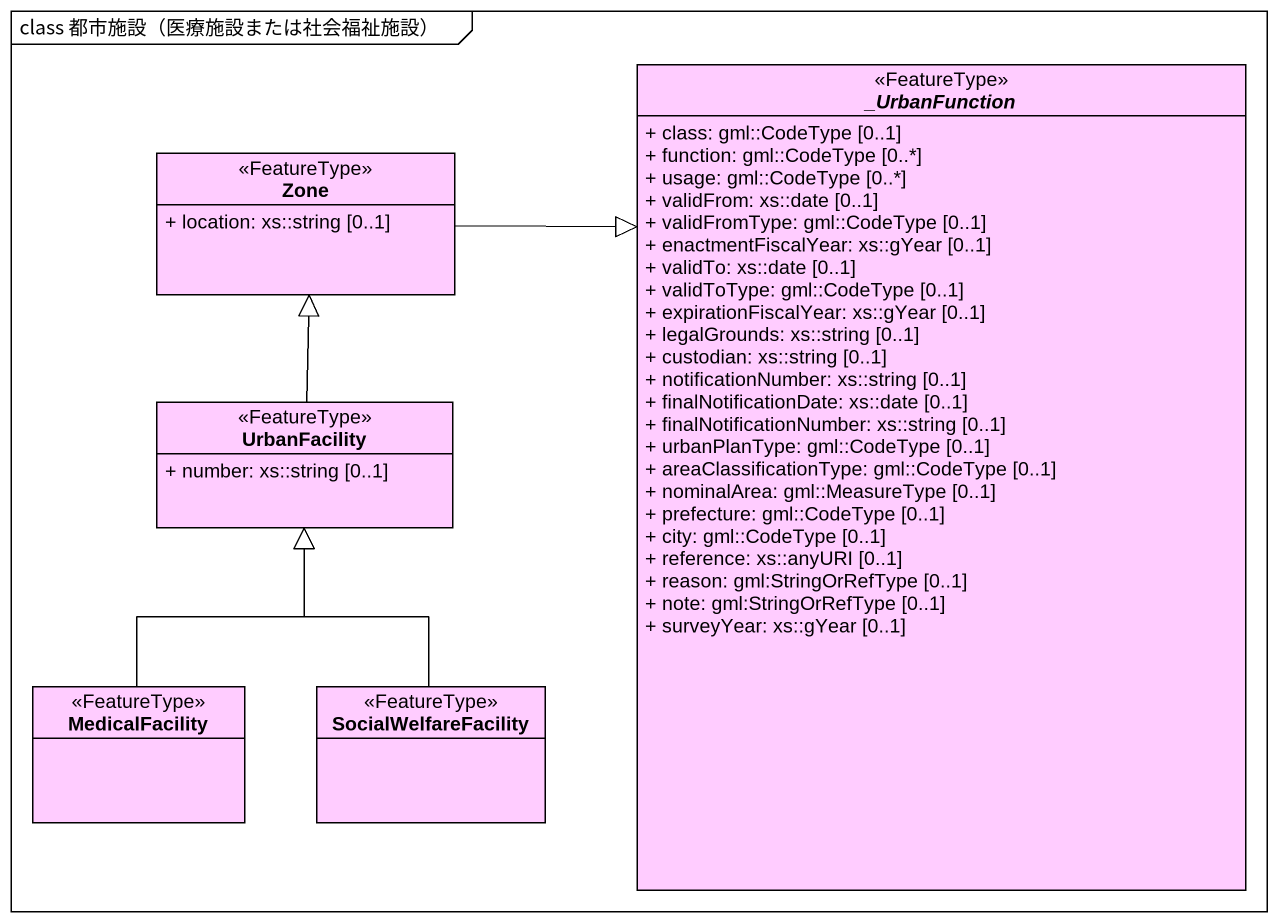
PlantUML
@startuml
mainframe class 都市施設（医療施設または社会福祉施設）
hide circle
hide empty members
skinparam classAttributeIconSize 0
abstract class "_UrbanFunction" as UrbanFunction <<FeatureType>> #FFCCFF {
  + class: gml::CodeType [0..1]
  + function: gml::CodeType [0..*]
  + usage: gml::CodeType [0..*]
  + validFrom: xs::date [0..1]
  + validFromType: gml::CodeType [0..1]
  + enactmentFiscalYear: xs::gYear [0..1]
  + validTo: xs::date [0..1]
  + validToType: gml::CodeType [0..1]
  + expirationFiscalYear: xs::gYear [0..1]
  + legalGrounds: xs::string [0..1]
  + custodian: xs::string [0..1]
  + notificationNumber: xs::string [0..1]
  + finalNotificationDate: xs::date [0..1]
  + finalNotificationNumber: xs::string [0..1]
  + urbanPlanType: gml::CodeType [0..1]
  + areaClassificationType: gml::CodeType [0..1]
  + nominalArea: gml::MeasureType [0..1]
  + prefecture: gml::CodeType [0..1]
  + city: gml::CodeType [0..1]
  + reference: xs::anyURI [0..1]
  + reason: gml:StringOrRefType [0..1]
  + note: gml:StringOrRefType [0..1]
  + surveyYear: xs::gYear [0..1]
}
class Zone <<FeatureType>> #FFCCFF {
  + location: xs::string [0..1]
}
class UrbanFacility <<FeatureType>> #FFCCFF {
  + number: xs::string [0..1]
}
class MedicalFacility <<FeatureType>> #FFCCFF
class SocialWelfareFacility <<FeatureType>> #FFCCFF
Zone -right-|> UrbanFunction
UrbanFacility -up-|> Zone
MedicalFacility -up-|> UrbanFacility
SocialWelfareFacility -up-|> UrbanFacility
@enduml
